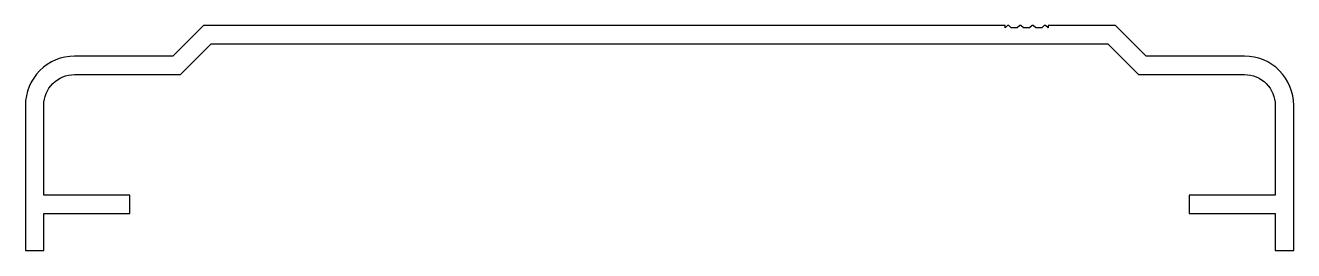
# Model space of a CAD drawing. Extents: x 312 to 415, y 183 to 202.
import ezdxf

# ---------------------------------------------------------------- set-up
doc = ezdxf.new("R2010")
doc.units = 0
doc.layers.add('ANA', color=220, linetype='CONTINUOUS')

msp = doc.modelspace()

# ---------------------------------------------------------------- linework, layer by layer
at = {"layer": 'ANA', "color": 0}
msp.add_lwpolyline([(315.83, 199.24, 0.414214), (311.83, 195.24), (311.83, 183.44), (313.33, 183.44), (313.33, 186.44), (320.33, 186.44), (320.33, 187.94), (313.33, 187.94), (313.33, 195.24, -0.414214), (315.83, 197.74), (324.45, 197.74), (326.95, 200.24), (363.45, 200.24), (399.95, 200.24), (402.45, 197.74), (411.08, 197.74, -0.414214), (413.58, 195.24), (413.58, 187.94), (406.58, 187.94), (406.58, 186.44), (413.58, 186.44), (413.58, 183.44), (415.08, 183.44), (415.08, 195.24, 0.414214), (411.08, 199.24), (403.08, 199.24), (400.58, 201.74), (395.08, 201.74), (395.08, 201.54), (394.88, 201.74), (394.78, 201.74), (394.58, 201.54), (394.08, 201.54), (393.88, 201.74), (393.78, 201.74), (393.58, 201.54), (393.08, 201.54), (392.88, 201.74), (392.78, 201.74), (392.58, 201.54), (392.08, 201.54), (391.88, 201.74), (391.78, 201.74), (391.58, 201.54), (391.58, 201.74), (363.45, 201.74), (326.33, 201.74), (323.83, 199.24)], format="xyb", close=True, dxfattribs=at)

doc.saveas('drawing.dxf')
